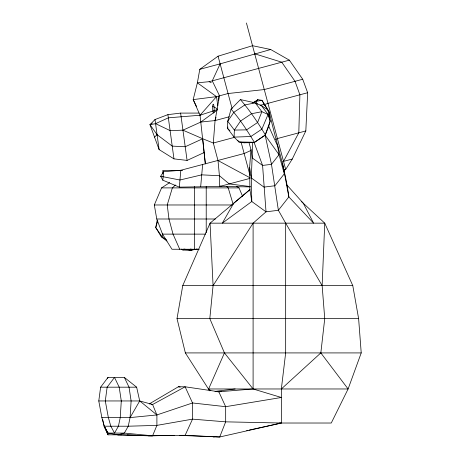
<?xml version="1.0" encoding="UTF-8"?>
<svg xmlns="http://www.w3.org/2000/svg" width="460" height="460" viewBox="0 0 460 460"><rect width="100%" height="100%" fill="white"/><g stroke="black" fill="none" stroke-linecap="round" stroke-linejoin="round"><path stroke-width="0.69" d="M252.701 142.715L251.304 177.945L251.792 201.52L266.024 211.824L278.375 210.289L288.851 196.909C285.2 168.09 275.586 140.599 269.341 112.326L261.918 100.314L257.916 99.716L252.747 102.81M179.676 435.384L219.708 437L281.347 423.022L281.347 388.97L320.839 352.918L324.743 318.608L322.138 285.602L324.743 223.163L301.242 201.365M269.129 117.196L269.341 112.326L261.918 100.314L256.007 101.378L252.891 102.919M283.808 170.482L285.689 169.475L292.278 159.039L305.82 130.945L307.648 92.719L302.72 79.252L289.363 60.151L270.681 49.507L252.523 45.707L218.069 56.189L199.789 69.322L197.386 82.811L193.177 99.607L200.031 115.241L205.355 163.927L202.71 138.736L182.942 130.174L170.102 130.6L155.572 123.659L149.994 124.695L159.114 149.592L173.966 158.873L187.082 160.419L204.28 152.473M102.689 419.589L104.092 426.213L107.996 433.084L117.835 434.821L124.344 433.084L128.254 426.213L130.076 417.599L131.117 400.953L129.036 387.182L124.344 377.418L107.996 377.418L100.625 387.182L98.779 400.953L101.855 417.599L104.311 426.213L107.996 434.821L121.538 434.821M249.912 189.681L233.657 203.291L222.312 223.163L251.792 201.52L249.912 189.681L249.636 167.411L250.97 149.477L249.032 142.686M270.681 49.507L220.127 63.871L212.273 80.851L219.535 95.818L215.061 120.572L213.308 143.025L218 160.54L219.426 175.714L219.535 186.495L250.24 186.881M250.067 178.371L219.535 186.495L179.325 187.145L162.817 180.17L163.57 171.73L180.826 170.263L244.151 153.531L250.671 150.598M179.325 187.145L180.826 170.263M200.681 186.628L202.636 164.657M249.861 189.646L210.059 223.163L213.078 285.602L209.817 318.608L224.44 352.918L253.098 388.97L281.347 397.486L225.67 406.686L192.527 402.966L156.9 414.943L130.076 417.599L101.855 417.599M281.347 388.97L285.666 352.918L285.666 223.163L278.375 210.289L271.48 164.329L265.161 135.24L268.738 126.235L270.158 121.124L267.933 109.998L261.447 105.627L255.283 102.885L240.407 99.578L231.046 109.135L227.74 121.262L227.481 128.294L234.094 137.114L238.947 141.956L243.955 142.778L254.144 142.588L265.161 135.24L270.158 121.124L268.059 114.448L261.447 105.627L260.061 105.369M209.651 390.827L185.357 352.918L177.019 318.608L182.752 285.602L210.059 223.163L324.743 223.163L352.774 285.602L358.616 318.608L361.221 352.918L348.105 388.97L331.269 423.022L279.226 423.022M157.142 220.449L155.744 227.562L161.333 236.888L166.992 241.04M182.942 130.174L200.807 122.055L215.061 120.572L216.01 117.254M157.751 220.852L155.744 227.562L161.972 236.589L166.572 239.999M162.771 233.904L161.972 236.589L161.333 236.888M190.906 248.768L190.503 250.113L189.974 250.361L182.953 250.039L181.056 249.073M227.941 126.995L227.481 128.294L229.908 130.715M199.243 249.251L171.971 249.251L162.506 234.128L156.768 219L154.307 204.976L161.564 187.893L169.659 182.631M210.812 390.655L208.61 388.97L224.44 352.918M107.41 378.643L107.996 377.418M282.262 162.035L283.521 161.385L298.804 132.825L299.897 94.8L295.032 81.316L281.756 62.186L254.69 53.791M130.076 417.599L139.713 400.953L136.637 387.182L124.344 377.418M162.817 180.17L160.649 176.266L163.57 171.73M213.078 285.602L253.098 223.163L266.024 211.824L262.579 165.439L254.144 142.588L265.351 134.918C257.951 122.532 249.82 110.526 240.407 99.578M155.572 123.659L168.354 117.829L200.031 115.241L216.499 96.634L228.074 93.529L264.276 89.556L302.72 79.252M234.64 137.31L213.308 143.025L202.71 138.736L185.213 146.757L172.224 146.107L157.073 134.665L149.994 124.695L155.003 119.537L167.917 114.638L180.613 113.097L199.077 113.085M182.953 250.039L183.914 249.044L190.503 250.113L197.248 249.096L189.974 250.361L192.683 249.579M154.554 137.143L157.073 134.665M256.421 101.096L257.916 99.716L256.007 101.378L257.301 104.409M175.519 184.995L172.362 187.893L167.233 204.976L168.975 219L173.029 234.128L179.722 249.251M200.807 122.055L217.154 110.118M149.994 124.695L152.323 123.13M149.414 403.84L178.353 386.791L185.115 386.791L218.816 391.776L253.098 388.97L253.098 223.163M275.448 139.443L277.403 138.558L305.82 130.945M149.592 403.949L150.897 403.385M263.971 104.782L267.973 103.35L307.648 92.719M200.031 115.241L217.609 109.514M220.921 186.116L219.535 186.495L220.921 186.122M199.789 69.322L220.127 63.871M289.363 60.151L209.122 81.696L197.386 82.811L216.499 96.634L217.787 105.777M215.061 120.572L229.235 116.777M283.521 161.385L292.278 159.039M284.314 169.809L285.689 169.475L246.439 23M217.505 391.776L218.816 391.776L225.67 406.686L225.67 421.843L219.708 437L185.115 435.321L148.281 435.815L117.835 434.821L119.226 434.487M213.44 437L214.837 436.73M246.658 430.566L247.992 430.307M249.268 430.06L281.347 423.022L225.67 421.843L192.527 419.14L156.9 425.379L128.254 426.213L104.092 426.213L107.996 434.821M260.44 105.144L264.379 104.437L265.403 105.99M243.955 142.778L246.658 142.33M216.499 96.634L193.177 99.607L196.638 106.668M218.816 391.776L221.415 391.563M214.987 391.374L235.14 388.97M148.281 435.815L174.185 435.39M182.58 170.361L162.84 170.361L162.84 173.914M161.564 187.893L239.016 187.893L242.644 196.431M154.307 204.976L231.92 204.976M156.768 219L215.383 219M162.506 234.128L205.522 234.128M182.752 285.602L352.774 285.602M177.019 318.608L358.616 318.608M185.357 352.918L361.221 352.918M100.625 387.182L136.637 387.182M208.61 388.97L348.105 388.97L320.839 352.918M98.779 400.953L139.713 400.953L152.593 404.507L185.115 386.791L192.527 402.966L192.527 419.14L185.115 435.321L180.383 435.321M151.156 404.507L152.593 404.507L156.9 414.943L156.9 425.379L152.593 435.815L117.835 434.821M127.173 434.924L135.642 435.217M140.587 435.396L152.593 435.815L124.344 433.084L107.996 433.084L104.311 426.213M250.292 186.57L229.258 183.942L219.426 175.714L201.727 174.857L179.958 180.004L160.649 176.266M178.353 386.791L180.205 387.067M209.122 81.696L211.261 82.714M218 160.54L250.131 177.847M213.417 106.657L217.068 108.635M236.704 186.386L239.016 187.893M139.713 400.953L156.9 414.943M226.642 186.444L228.217 187.893L233.139 204.292M231.046 109.135C239.993 119.266 247.336 130.732 254.334 142.272L238.947 141.956L237.711 140.3M286.971 185.064L303.318 203.291L313.616 223.163L288.851 196.909L282.607 163.306M265.161 135.24L279.03 154.686L284.274 173.84L274.953 185.742L263.965 187.111L251.304 177.945L249.636 167.411M285.666 223.163L322.138 285.602M268.738 126.235L277.673 146.153L279.03 154.686L271.48 164.329L262.579 165.439L252.321 158.01L250.97 149.477M218.069 56.189L232.122 108.64M241.086 142.082L250.021 175.444M180.613 113.097L187.082 160.419M167.917 114.638L173.966 158.873M155.003 119.537L159.114 149.592M218.362 96.134L218.672 100.579M206.218 186.541L206.218 232.748M194.361 186.541L194.361 249.251M234.353 130.082L234.094 137.114L250.855 136.511L261.872 129.156L268.059 114.448L261.889 111.705L255.283 102.885L244.91 104.909L233.893 112.263L227.74 121.262L234.353 130.082L246.583 129.858L257.594 122.509L261.889 111.705L251.522 113.729L240.505 121.078L234.353 130.082M121.285 400.953L120.244 417.599L118.421 426.213L114.511 433.084L110.825 426.213L108.364 417.599L105.294 400.953L107.14 387.182L114.511 377.418L119.203 387.182L121.285 400.953M212.687 106.34A4.479 0.742 87.6 0 0 213.595 113.056A4.479 0.742 87.6 0 0 213.969 106.34A4.479 0.742 87.6 0 0 212.687 106.34"/></g></svg>
